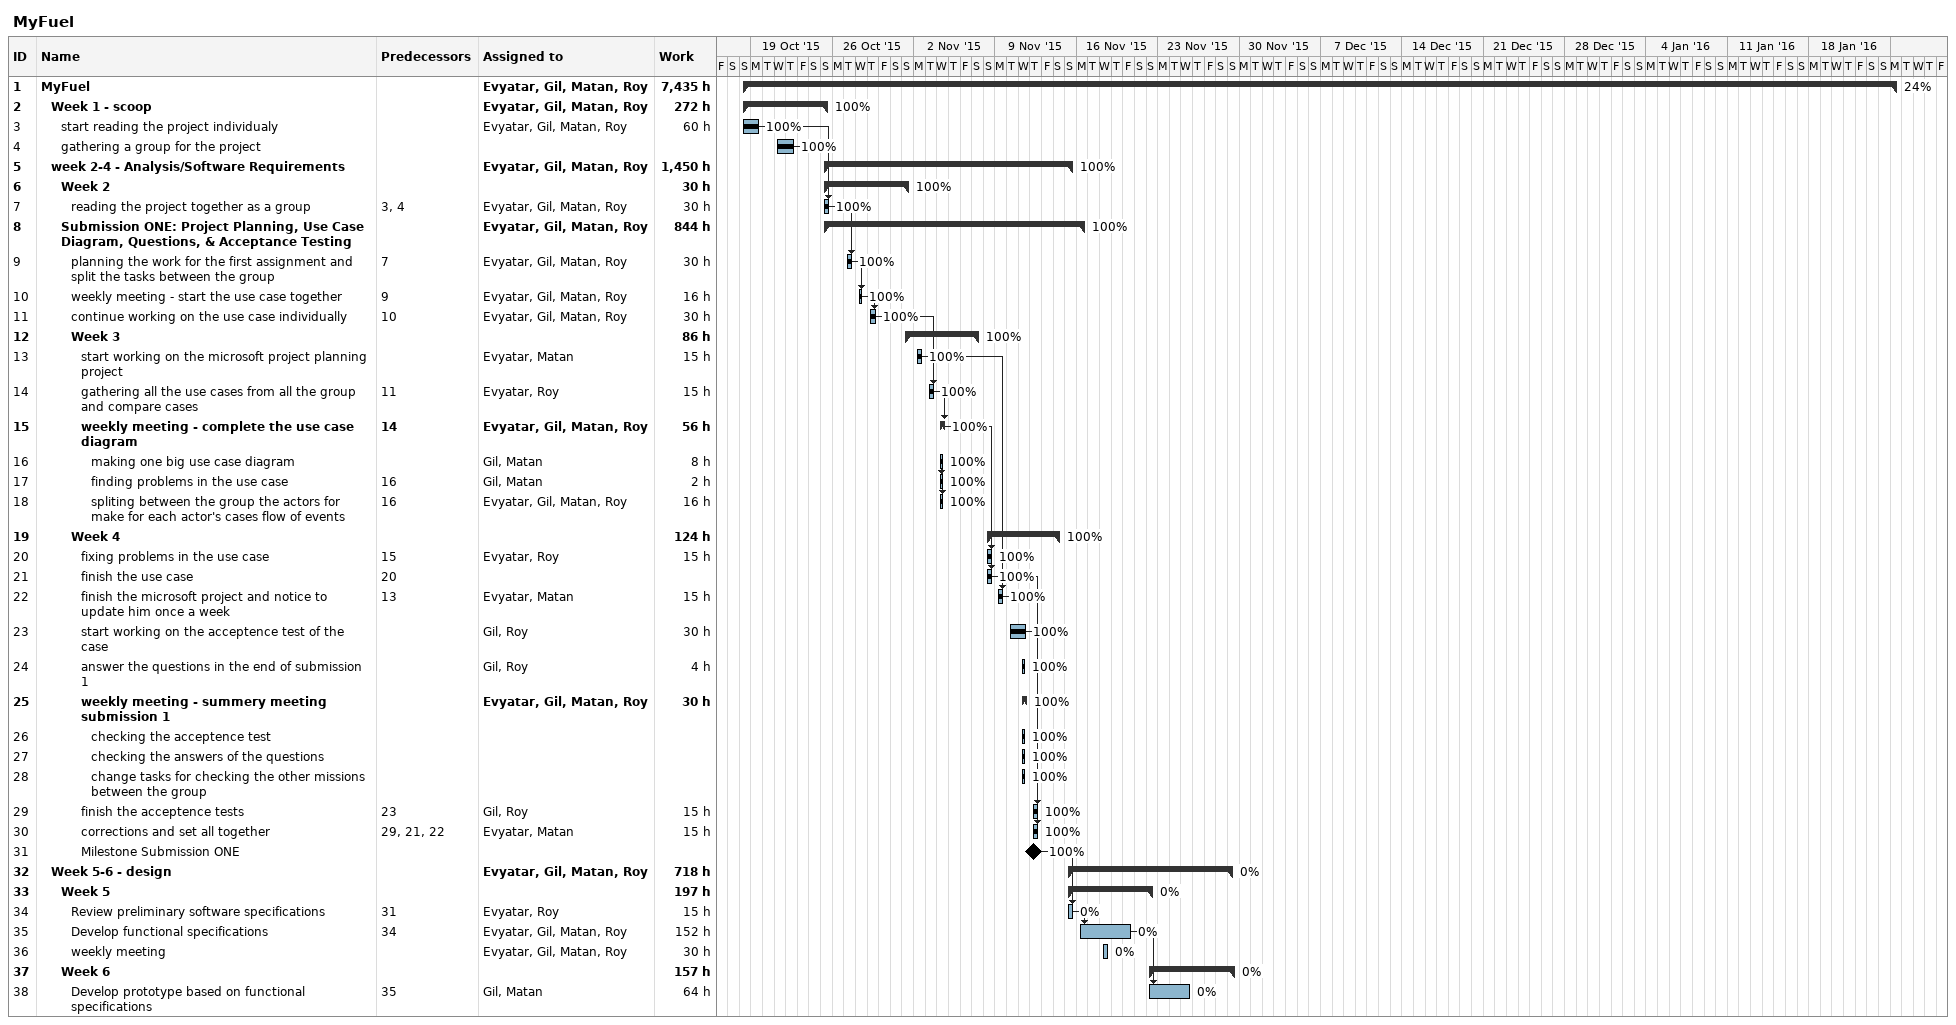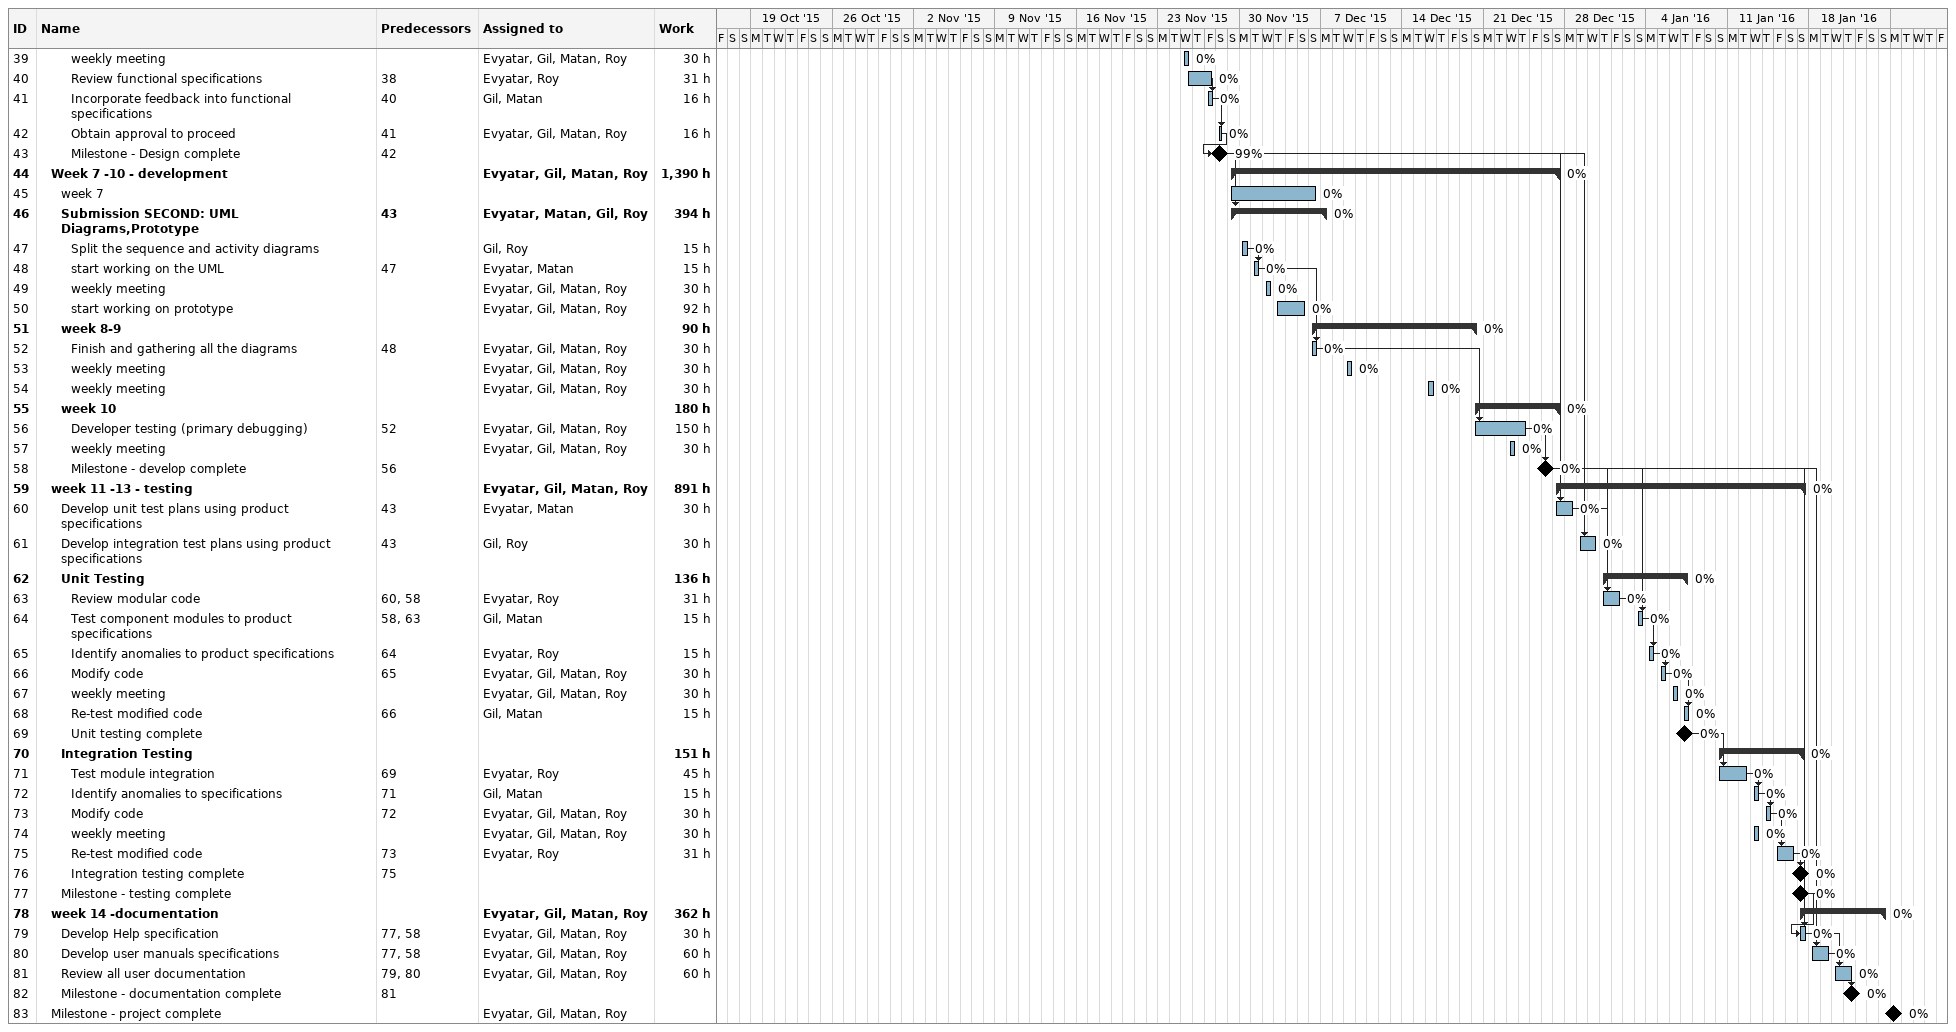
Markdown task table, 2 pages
MyFuel

| ID | Level | Task | Start | Finish | Predecessors | Resources | % complete | Work (h) |
|---|---|---|---|---|---|---|---|---|
| 1 | 1 | **MyFuel** | 2015-10-18 | 2016-01-25 |  | Evyatar, Gil, Matan, Roy | 24 | 7435 |
| 2 | 2 | **Week 1 - scoop** | 2015-10-18 | 2015-10-25 |  | Evyatar, Gil, Matan, Roy | 100 | 272 |
| 3 | 3 | start reading the project individualy | 2015-10-18 | 2015-10-19 |  | Evyatar, Gil, Matan, Roy | 100 | 60 |
| 4 | 3 | gathering a group for the project | 2015-10-21 | 2015-10-22 |  |  | 100 |  |
| 5 | 2 | **week 2-4 - Analysis/Software Requirements** | 2015-10-25 | 2015-11-15 |  | Evyatar, Gil, Matan, Roy | 100 | 1450 |
| 6 | 3 | **Week 2** | 2015-10-25 | 2015-11-01 |  |  | 100 | 30 |
| 7 | 4 | reading the project together as a group | 2015-10-25 | 2015-10-25 | 3, 4 | Evyatar, Gil, Matan, Roy | 100 | 30 |
| 8 | 3 | **Submission ONE: Project Planning, Use Case Diagram, Questions, & Acceptance Testing** | 2015-10-25 | 2015-11-16 |  | Evyatar, Gil, Matan, Roy | 100 | 844 |
| 9 | 4 | planning the work for the first assignment and split the tasks between the group | 2015-10-27 | 2015-10-27 | 7 | Evyatar, Gil, Matan, Roy | 100 | 30 |
| 10 | 4 | weekly meeting - start the use case together | 2015-10-28 | 2015-10-28 | 9 | Evyatar, Gil, Matan, Roy | 100 | 16 |
| 11 | 4 | continue working on the use case individually | 2015-10-29 | 2015-10-29 | 10 | Evyatar, Gil, Matan, Roy | 100 | 30 |
| 12 | 4 | **Week 3** | 2015-11-01 | 2015-11-07 |  |  | 100 | 86 |
| 13 | 5 | start working on the microsoft project planning project | 2015-11-02 | 2015-11-02 |  | Evyatar, Matan | 100 | 15 |
| 14 | 5 | gathering all the use cases from all the group and compare cases | 2015-11-03 | 2015-11-03 | 11 | Evyatar, Roy | 100 | 15 |
| 15 | 5 | **weekly meeting - complete the use case diagram** | 2015-11-04 | 2015-11-04 | 14 | Evyatar, Gil, Matan, Roy | 100 | 56 |
| 16 | 6 | making one big use case diagram | 2015-11-04 | 2015-11-04 |  | Gil, Matan | 100 | 8 |
| 17 | 6 | finding problems in the use case | 2015-11-04 | 2015-11-04 | 16 | Gil, Matan | 100 | 2 |
| 18 | 6 | spliting between the group the actors for make for each actor's cases flow of events | 2015-11-04 | 2015-11-04 | 16 | Evyatar, Gil, Matan, Roy | 100 | 16 |
| 19 | 4 | **Week 4** | 2015-11-08 | 2015-11-14 |  |  | 100 | 124 |
| 20 | 5 | fixing problems in the use case | 2015-11-08 | 2015-11-08 | 15 | Evyatar, Roy | 100 | 15 |
| 21 | 5 | finish the use case | 2015-11-08 | 2015-11-08 | 20 |  | 100 |  |
| 22 | 5 | finish the microsoft project and notice to update him once a week | 2015-11-09 | 2015-11-09 | 13 | Evyatar, Matan | 100 | 15 |
| 23 | 5 | start working on the acceptence test of the case | 2015-11-10 | 2015-11-11 |  | Gil, Roy | 100 | 30 |
| 24 | 5 | answer the questions in the end of submission 1 | 2015-11-11 | 2015-11-11 |  | Gil, Roy | 100 | 4 |
| 25 | 5 | **weekly meeting - summery meeting submission 1** | 2015-11-11 | 2015-11-11 |  | Evyatar, Gil, Matan, Roy | 100 | 30 |
| 26 | 6 | checking the acceptence test | 2015-11-11 | 2015-11-11 |  |  | 100 |  |
| 27 | 6 | checking the answers of the questions | 2015-11-11 | 2015-11-11 |  |  | 100 |  |
| 28 | 6 | change tasks for checking the other missions between the group | 2015-11-11 | 2015-11-11 |  |  | 100 |  |
| 29 | 5 | finish the acceptence tests | 2015-11-12 | 2015-11-12 | 23 | Gil, Roy | 100 | 15 |
| 30 | 5 | corrections and set all together | 2015-11-12 | 2015-11-12 | 29, 21, 22 | Evyatar, Matan | 100 | 15 |
| 31 | 5 | Milestone Submission ONE (milestone) | 2015-11-12 | 2015-11-12 |  |  | 100 |  |
| 32 | 2 | **Week 5-6 - design** | 2015-11-15 | 2015-11-29 |  | Evyatar, Gil, Matan, Roy | 0 | 718 |
| 33 | 3 | **Week 5** | 2015-11-15 | 2015-11-22 |  |  | 0 | 197 |
| 34 | 4 | Review preliminary software specifications | 2015-11-15 | 2015-11-15 | 31 | Evyatar, Roy | 0 | 15 |
| 35 | 4 | Develop functional specifications | 2015-11-16 | 2015-11-20 | 34 | Evyatar, Gil, Matan, Roy | 0 | 152 |
| 36 | 4 | weekly meeting | 2015-11-18 | 2015-11-18 |  | Evyatar, Gil, Matan, Roy | 0 | 30 |
| 37 | 3 | **Week 6** | 2015-11-22 | 2015-11-29 |  |  | 0 | 157 |
| 38 | 4 | Develop prototype based on functional specifications | 2015-11-22 | 2015-11-25 | 35 | Gil, Matan | 0 | 64 |
| 39 | 4 | weekly meeting | 2015-11-25 | 2015-11-25 |  | Evyatar, Gil, Matan, Roy | 0 | 30 |
| 40 | 4 | Review functional specifications | 2015-11-25 | 2015-11-27 | 38 | Evyatar, Roy | 0 | 31 |
| 41 | 4 | Incorporate feedback into functional specifications | 2015-11-27 | 2015-11-27 | 40 | Gil, Matan | 0 | 16 |
| 42 | 4 | Obtain approval to proceed | 2015-11-28 | 2015-11-28 | 41 | Evyatar, Gil, Matan, Roy | 0 | 16 |
| 43 | 4 | Milestone - Design complete (milestone) | 2015-11-28 | 2015-11-28 | 42 |  | 99 |  |
| 44 | 2 | **Week 7 -10 - development** | 2015-11-29 | 2015-12-27 |  | Evyatar, Gil, Matan, Roy | 0 | 1390 |
| 45 | 3 | week 7 | 2015-11-29 | 2015-12-06 |  |  | 0 |  |
| 46 | 3 | **Submission SECOND: UML Diagrams,Prototype** | 2015-11-29 | 2015-12-07 | 43 | Evyatar, Matan, Gil, Roy | 0 | 394 |
| 47 | 4 | Split the sequence and activity diagrams | 2015-11-30 | 2015-11-30 |  | Gil, Roy | 0 | 15 |
| 48 | 4 | start working on the UML | 2015-12-01 | 2015-12-01 | 47 | Evyatar, Matan | 0 | 15 |
| 49 | 4 | weekly meeting | 2015-12-02 | 2015-12-02 |  | Evyatar, Gil, Matan, Roy | 0 | 30 |
| 50 | 4 | start working on prototype | 2015-12-03 | 2015-12-05 |  | Evyatar, Gil, Matan, Roy | 0 | 92 |
| 51 | 3 | **week 8-9** | 2015-12-06 | 2015-12-20 |  |  | 0 | 90 |
| 52 | 4 | Finish and gathering all the diagrams | 2015-12-06 | 2015-12-06 | 48 | Evyatar, Gil, Matan, Roy | 0 | 30 |
| 53 | 4 | weekly meeting | 2015-12-09 | 2015-12-09 |  | Evyatar, Gil, Matan, Roy | 0 | 30 |
| 54 | 4 | weekly meeting | 2015-12-16 | 2015-12-16 |  | Evyatar, Gil, Matan, Roy | 0 | 30 |
| 55 | 3 | **week 10** | 2015-12-20 | 2015-12-27 |  |  | 0 | 180 |
| 56 | 4 | Developer testing (primary debugging) | 2015-12-20 | 2015-12-24 | 52 | Evyatar, Gil, Matan, Roy | 0 | 150 |
| 57 | 4 | weekly meeting | 2015-12-23 | 2015-12-23 |  | Evyatar, Gil, Matan, Roy | 0 | 30 |
| 58 | 4 | Milestone - develop complete (milestone) | 2015-12-26 | 2015-12-26 | 56 |  | 0 |  |
| 59 | 2 | **week 11 -13 - testing** | 2015-12-27 | 2016-01-17 |  | Evyatar, Gil, Matan, Roy | 0 | 891 |
| 60 | 3 | Develop unit test plans using product specifications | 2015-12-27 | 2015-12-28 | 43 | Evyatar, Matan | 0 | 30 |
| 61 | 3 | Develop integration test plans using product specifications | 2015-12-29 | 2015-12-30 | 43 | Gil, Roy | 0 | 30 |
| 62 | 3 | **Unit Testing** | 2015-12-31 | 2016-01-07 |  |  | 0 | 136 |
| 63 | 4 | Review modular code | 2015-12-31 | 2016-01-01 | 60, 58 | Evyatar, Roy | 0 | 31 |
| 64 | 4 | Test component modules to product specifications | 2016-01-03 | 2016-01-03 | 58, 63 | Gil, Matan | 0 | 15 |
| 65 | 4 | Identify anomalies to product specifications | 2016-01-04 | 2016-01-04 | 64 | Evyatar, Roy | 0 | 15 |
| 66 | 4 | Modify code | 2016-01-05 | 2016-01-05 | 65 | Evyatar, Gil, Matan, Roy | 0 | 30 |
| 67 | 4 | weekly meeting | 2016-01-06 | 2016-01-06 |  | Evyatar, Gil, Matan, Roy | 0 | 30 |
| 68 | 4 | Re-test modified code | 2016-01-07 | 2016-01-07 | 66 | Gil, Matan | 0 | 15 |
| 69 | 4 | Unit testing complete (milestone) | 2016-01-07 | 2016-01-07 |  |  | 0 |  |
| 70 | 3 | **Integration Testing** | 2016-01-10 | 2016-01-17 |  |  | 0 | 151 |
| 71 | 4 | Test module integration | 2016-01-10 | 2016-01-12 | 69 | Evyatar, Roy | 0 | 45 |
| 72 | 4 | Identify anomalies to specifications | 2016-01-13 | 2016-01-13 | 71 | Gil, Matan | 0 | 15 |
| 73 | 4 | Modify code | 2016-01-14 | 2016-01-14 | 72 | Evyatar, Gil, Matan, Roy | 0 | 30 |
| 74 | 4 | weekly meeting | 2016-01-13 | 2016-01-13 |  | Evyatar, Gil, Matan, Roy | 0 | 30 |
| 75 | 4 | Re-test modified code | 2016-01-15 | 2016-01-16 | 73 | Evyatar, Roy | 0 | 31 |
| 76 | 4 | Integration testing complete (milestone) | 2016-01-17 | 2016-01-17 | 75 |  | 0 |  |
| 77 | 3 | Milestone - testing complete (milestone) | 2016-01-17 | 2016-01-17 |  |  | 0 |  |
| 78 | 2 | **week 14 -documentation** | 2016-01-17 | 2016-01-24 |  | Evyatar, Gil, Matan, Roy | 0 | 362 |
| 79 | 3 | Develop Help specification | 2016-01-17 | 2016-01-17 | 77, 58 | Evyatar, Gil, Matan, Roy | 0 | 30 |
| 80 | 3 | Develop user manuals specifications | 2016-01-18 | 2016-01-19 | 77, 58 | Evyatar, Gil, Matan, Roy | 0 | 60 |
| 81 | 3 | Review all user documentation | 2016-01-20 | 2016-01-21 | 79, 80 | Evyatar, Gil, Matan, Roy | 0 | 60 |
| 82 | 3 | Milestone - documentation complete (milestone) | 2016-01-21 | 2016-01-21 | 81 |  | 0 |  |
| 83 | 2 | Milestone - project complete (milestone) | 2016-01-25 | 2016-01-25 |  | Evyatar, Gil, Matan, Roy | 0 |  |
